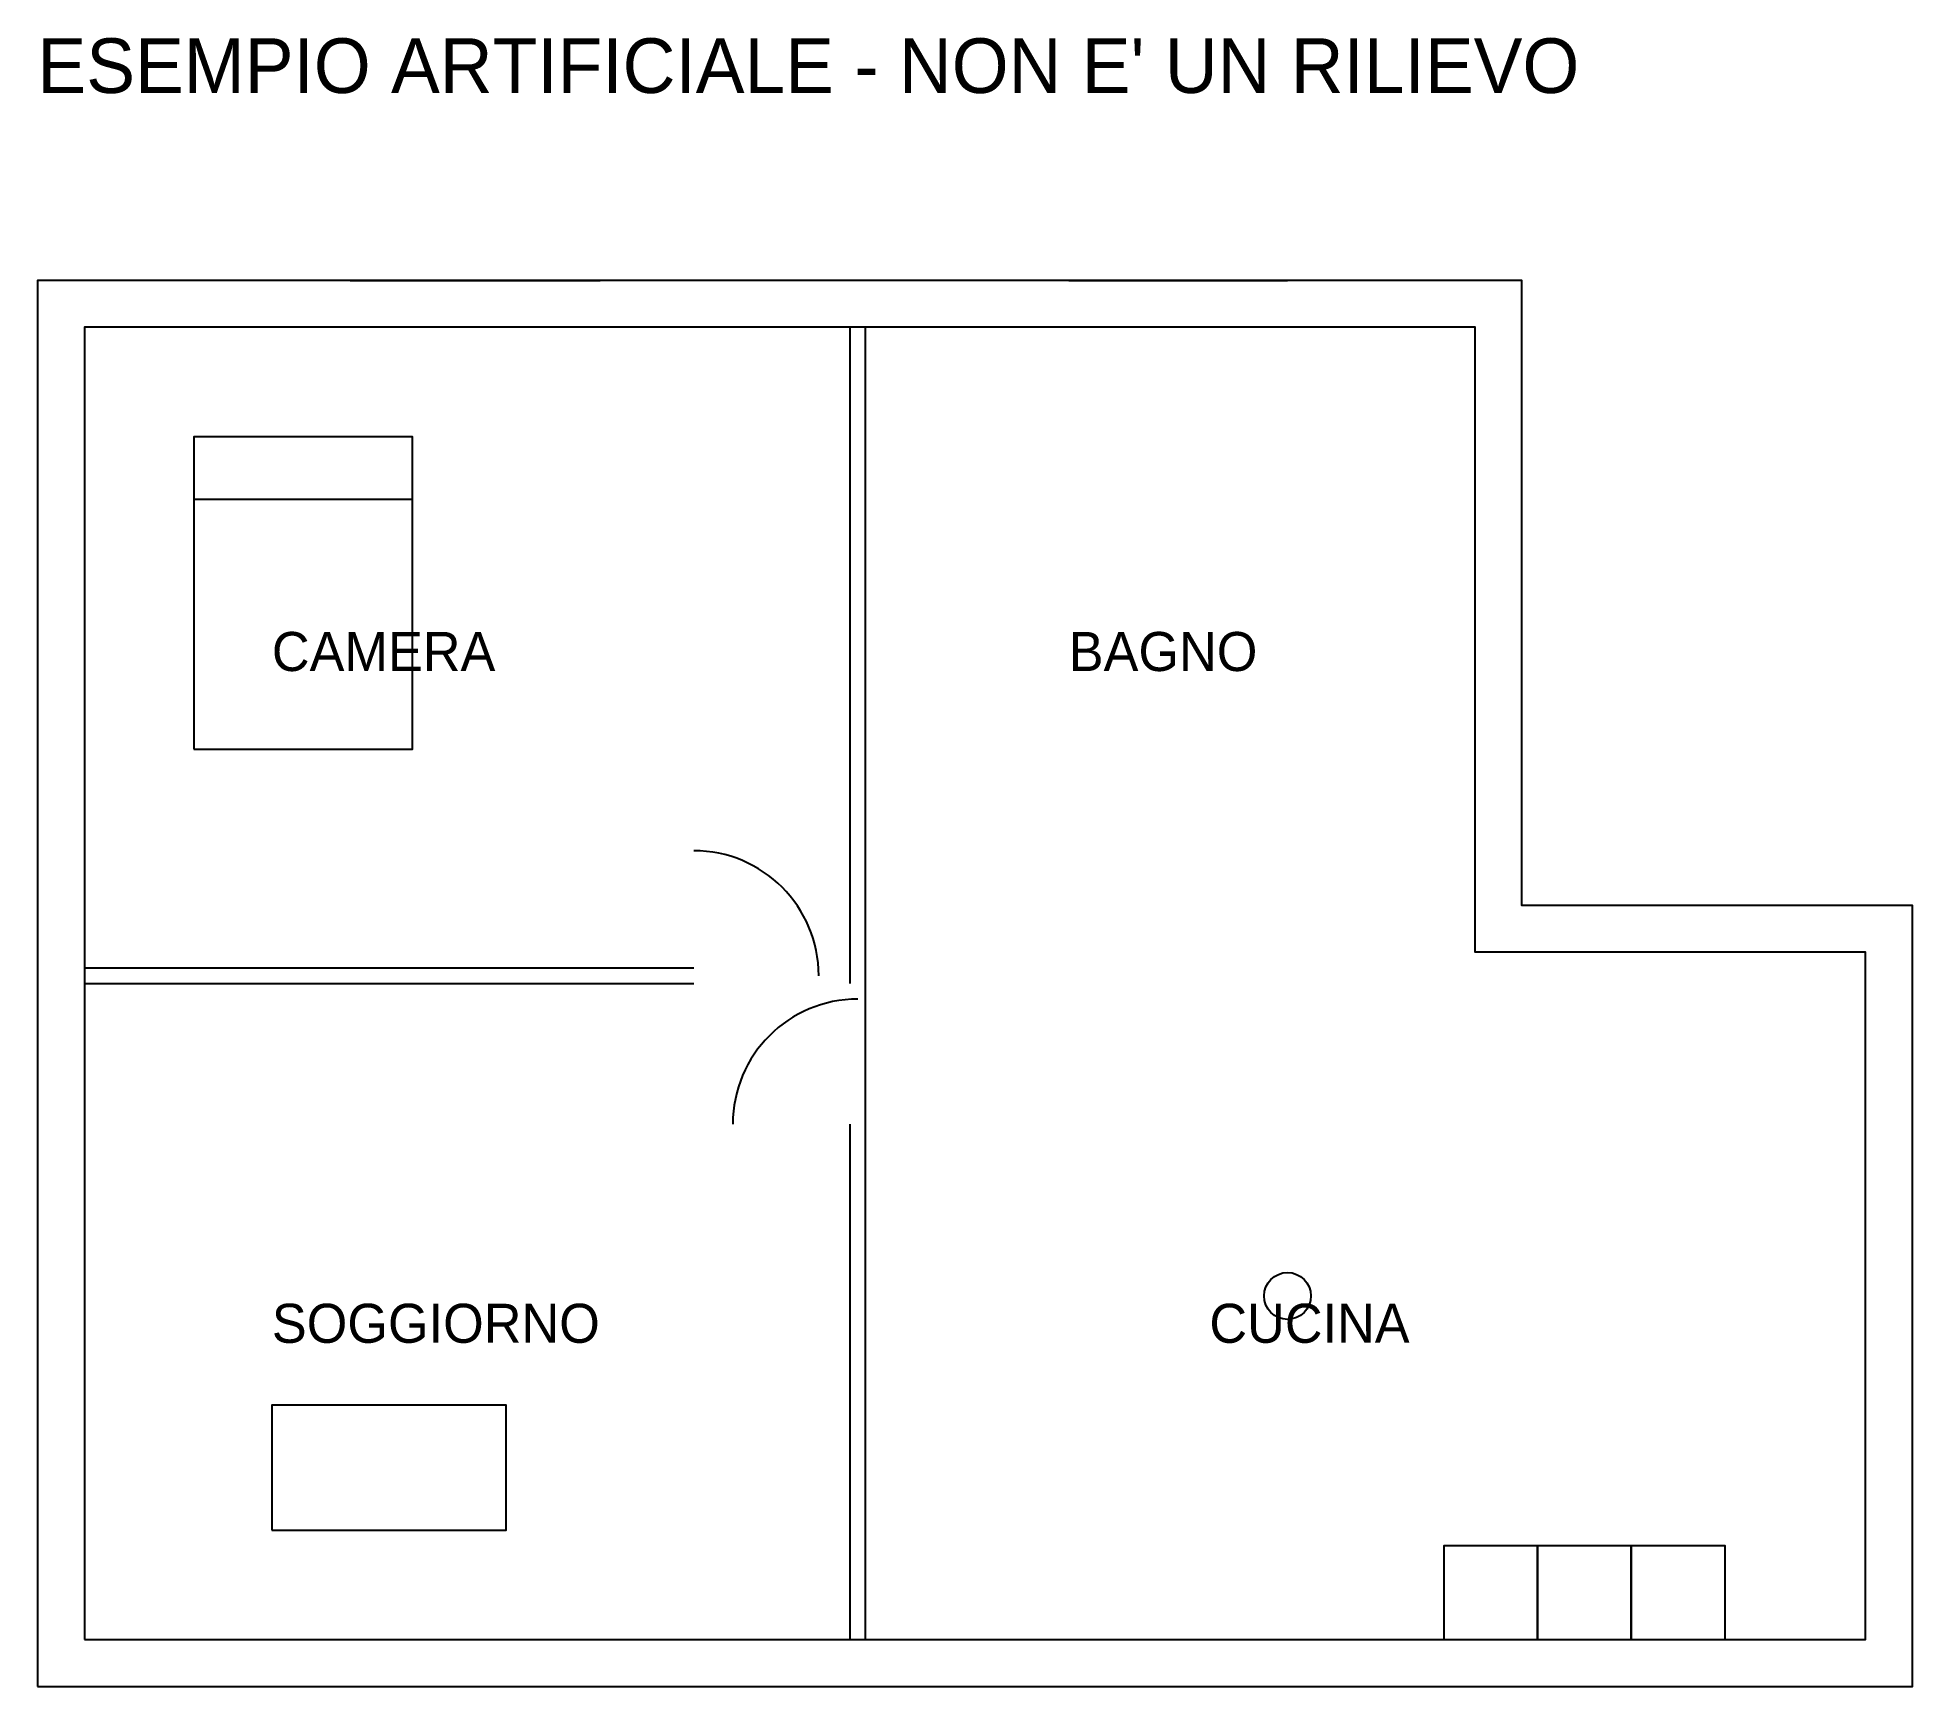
# Model space of a CAD drawing. Header units: metres. Extents: x 0 to 12, y 0 to 10.6.
import ezdxf

# ---------------------------------------------------------------- set-up
doc = ezdxf.new("R2010")
doc.units = ezdxf.units.M
for name, color, linetype in [('ARREDI', 6, 'Continuous'), ('FINESTRE', 5, 'Continuous'), ('MURI', 7, 'Continuous'), ('PORTE', 3, 'Continuous'), ('TESTI', 2, 'Continuous'), ('TRAMEZZI', 8, 'Continuous')]:
    doc.layers.add(name, color=color, linetype=linetype)

msp = doc.modelspace()

# ---------------------------------------------------------------- linework, layer by layer
at = {"layer": 'ARREDI'}
msp.add_line((1, 7.6), (2.4, 7.6), dxfattribs=at)
for points in [[(1, 6), (2.4, 6), (2.4, 8), (1, 8)], [(1.5, 1), (3, 1), (3, 1.8), (1.5, 1.8)], [(9, 0.3), (9.6, 0.3), (9.6, 0.9), (9, 0.9)], [(9.6, 0.3), (10.2, 0.3), (10.2, 0.9), (9.6, 0.9)], [(10.2, 0.3), (10.8, 0.3), (10.8, 0.9), (10.2, 0.9)]]:
    msp.add_lwpolyline(points, close=True, dxfattribs=at)
at = {"layer": 'FINESTRE'}
for p, q in [((2, 9), (3.6, 9)), ((6.6, 9), (8, 9)), ((12, 1.8), (12, 3.2)), ((1.6, 0), (3, 0)), ((7.4, 0), (9, 0))]:
    msp.add_line(p, q, dxfattribs=at)
at = {"layer": 'MURI'}
for points in [[(0, 0), (12, 0), (12, 5), (9.5, 5), (9.5, 9), (0, 9)], [(0.3, 0.3), (11.7, 0.3), (11.7, 4.7), (9.2, 4.7), (9.2, 8.7), (0.3, 8.7)]]:
    msp.add_lwpolyline(points, close=True, dxfattribs=at)
msp.add_circle((8, 2.5), 0.15, dxfattribs=at)
at = {"layer": 'PORTE'}
for centre, start, end in [((4.2, 4.55), 0, 90), ((5.25, 3.6), 90, 180)]:
    msp.add_arc(centre, 0.8, start, end, dxfattribs=at)
at = {"layer": 'TRAMEZZI'}
for p, q in [((5.2, 4.5), (5.2, 8.7)), ((5.3, 4.5), (5.3, 8.7)), ((0.3, 4.6), (4.2, 4.6)), ((0.3, 4.5), (4.2, 4.5)), ((5.3, 3.6), (5.3, 4.5)), ((5.2, 0.3), (5.2, 3.6)), ((5.3, 0.3), (5.3, 3.6))]:
    msp.add_line(p, q, dxfattribs=at)

# ---------------------------------------------------------------- texts
at = {"layer": 'TESTI'}
for s, height, p in [("ESEMPIO ARTIFICIALE - NON E' UN RILIEVO", 0.35, (0, 10.2)), ('CAMERA', 0.25, (1.5, 6.5)), ('BAGNO', 0.25, (6.6, 6.5)), ('SOGGIORNO', 0.25, (1.5, 2.2)), ('CUCINA', 0.25, (7.5, 2.2))]:
    msp.add_text(s, height=height, dxfattribs=at).set_placement(p)

doc.saveas('drawing.dxf')
